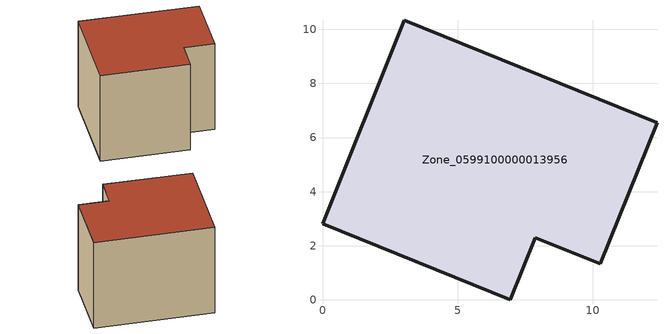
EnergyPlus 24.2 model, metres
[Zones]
Zone_0599100000013956
 floor ground (C_G): 0,2.82 3.02,10.34 12.37,6.55 10.27,1.33 7.86,2.3 6.95,0 z0
 wall outside (C_F): 3.02,10.34 0,2.82 6.95,0 7.86,2.3 10.27,1.33 12.37,6.55 3.02,10.34 z0:8.38
 roof outside (C_R): 12.37,6.55 3.02,10.34 0,2.82 6.95,0 7.86,2.3 10.27,1.33 z8.38
[BUILDING]
Pand.0599100000013956: North Axis=0; Terrain=City; Loads Convergence Tolerance Value=0.04; Temperature Convergence Tolerance Value=0.4; Solar Distribution=FullExterior; Maximum Number of Warmup Days=25; Minimum Number of Warmup Days=1
[Site:Location]
Rotterdam.The.Hague.AP_ZH_NLD Design_Conditions: Latitude=51.96; Longitude=4.45; Time Zone=1; Elevation=-4.5
[SITE:GROUNDTEMPERATURE:BUILDINGSURFACE]
18, 18, 18, 18, 18, 18, 18, 18, 18, 18, 18, 18
[MATERIAL] Thermal Absorptance=0.9; Solar Absorptance=0.7; Visible Absorptance=0.7
Name | Roughness | Thickness | Conductivity | Density | Specific Heat
G.TI.1975-1991 | MediumSmooth | 0.15 | 0.288461 | 540 | 1210
F.TI.1975-1991 | Rough | 0.3 | 0.230769 | 1920 | 840
R.TI.1975-1991 | MediumRough | 0.2 | 0.153846 | 1500 | 1000
[CONSTRUCTION]
C_G: G.TI.1975-1991
C_F: F.TI.1975-1991
C_R: R.TI.1975-1991
[ZONE]
Zone_0599100000013956: Type=1; Multiplier=1; Ceiling Height=Autocalculate; Volume=Autocalculate; Floor Area=autocalculate; Part of Total Floor Area=Yes
[ZONEINFILTRATION:DESIGNFLOWRATE]
Infil_Zone_0599100000013956: Zone or ZoneList or Space or SpaceList=Zone_0599100000013956; Schedule=AlwaysOn; Design Flow Rate Calculation Method=Flow/Area; Flow Rate per Floor Area=0.003; Constant Term Coefficient=1; Temperature Term Coefficient=0; Velocity Term Coefficient=0; Velocity Squared Term Coefficient=0
[HVACTEMPLATE:ZONE:IDEALLOADSAIRSYSTEM]
Zone_0599100000013956: Maximum Heating Supply Air Temperature=50; Minimum Cooling Supply Air Temperature=13; Maximum Heating Supply Air Humidity Ratio=0.0156; Minimum Cooling Supply Air Humidity Ratio=0.0077; Heating Limit=NoLimit; Cooling Limit=NoLimit; Dehumidification Control Type=ConstantSensibleHeatRatio; Cooling Sensible Heat Ratio=0.7; Dehumidification Setpoint=60; Humidification Control Type=None; Humidification Setpoint=30; Outdoor Air Method=None; Outdoor Air Flow Rate per Person=0.00944; Outdoor Air Flow Rate per Zone Floor Area=0; Outdoor Air Flow Rate per Zone=0; Demand Controlled Ventilation Type=None; Outdoor Air Economizer Type=NoEconomizer; Heat Recovery Type=None; Sensible Heat Recovery Effectiveness=0.7; Latent Heat Recovery Effectiveness=0.65
[ZONECONTROL:THERMOSTAT]
ThermostatControl_Zone_0599100000013956: Zone or ZoneList=Zone_0599100000013956; Control Type Schedule=DualSetpointControlType; Control 1=Thermostat_Zone_0599100000013956; Temperature Difference Between Cutout And Setpoint=0
[THERMOSTATSETPOINT:DUALSETPOINT]
Thermostat_Zone_0599100000013956: Heating Setpoint Temperature Schedule=HeatingSetpoint_Zone_0599100000013956; Cooling Setpoint Temperature Schedule=CoolingSetpoint_Zone_0599100000013956
[SCHEDULE:COMPACT]
HeatingSetpoint_Zone_0599100000013956: Through: 12/31, For: AllDays, Until: 24:00, 21
CoolingSetpoint_Zone_0599100000013956: Through: 12/31, For: AllDays, Until: 24:00, 24
DualSetpointControlType: Through: 12/31, For: AllDays, Until: 24:00, 4
AlwaysOn: Through: 12/31, For: AllDays, Until: 24:00, 1
